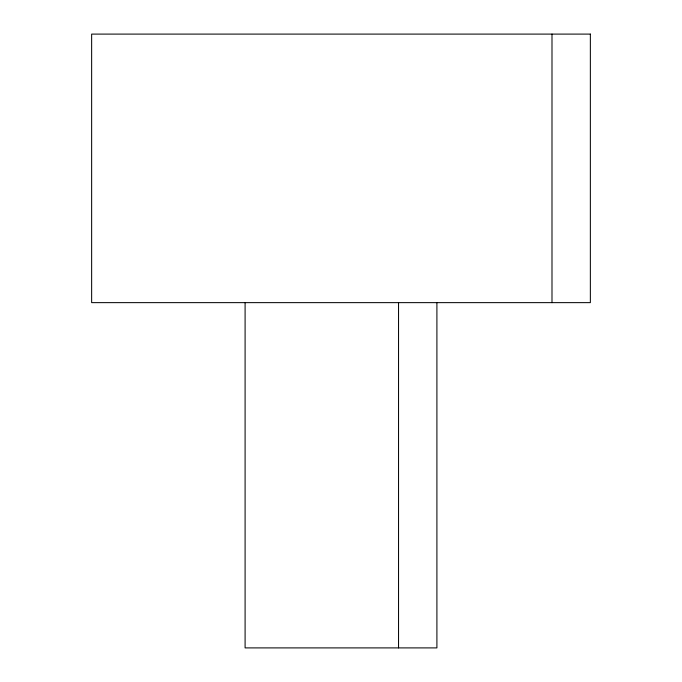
<?xml version="1.0" encoding="UTF-8"?>
<svg xmlns="http://www.w3.org/2000/svg" width="682" height="682" viewBox="0 0 682 682"><rect width="100%" height="100%" fill="white"/><g stroke="black" fill="none" stroke-linecap="round" stroke-linejoin="round"><path stroke-width="1.02" d="M551.994 34.1L551.994 302.637M436.906 302.637L436.906 647.9L245.094 647.9L245.094 302.637M398.544 302.637L398.544 647.9M590.356 34.1L91.644 34.1L91.644 302.637L590.356 302.637L590.356 34.1"/></g></svg>
